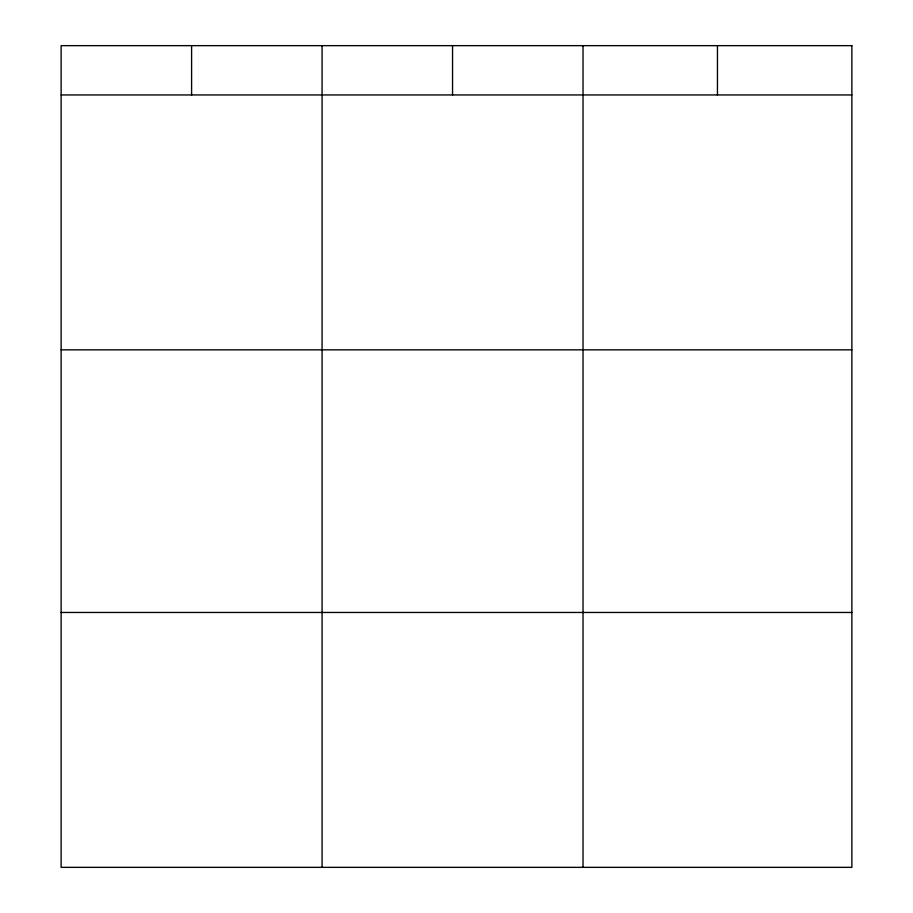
<?xml version="1.0" encoding="UTF-8"?>
<svg xmlns="http://www.w3.org/2000/svg" width="913" height="913" viewBox="0 0 913 913"><rect width="100%" height="100%" fill="white"/><g stroke="black" fill="none" stroke-linecap="round" stroke-linejoin="round"><path stroke-width="1.37" d="M61.125 94.952L851.875 94.952M61.125 349.839L851.875 349.839M61.125 612.463L851.875 612.463M717.447 45.65L717.447 94.952M583.019 45.65L583.019 867.35M452.551 45.65L452.551 94.952M322.072 45.65L322.072 867.35M191.593 45.65L191.593 94.952M851.875 45.65L61.125 45.65L61.125 867.35L851.875 867.35L851.875 45.65"/></g></svg>
